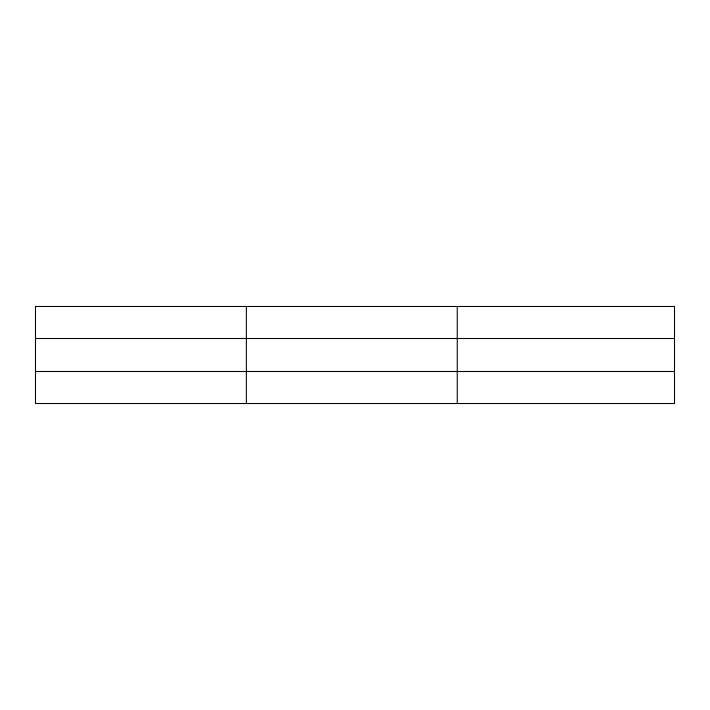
<?xml version="1.0" encoding="UTF-8"?>
<svg xmlns="http://www.w3.org/2000/svg" width="710" height="710" viewBox="0 0 710 710"><rect width="100%" height="100%" fill="white"/><g stroke="black" fill="none" stroke-linecap="round" stroke-linejoin="round"><path stroke-width="1.06" d="M246.37 306.48L246.37 403.52M457.24 306.48L457.24 403.52M674.5 338.501L674.5 306.48L35.5 306.48L35.5 403.52L674.5 403.52L674.5 338.501L35.5 338.501M35.5 371.499L674.5 371.499"/></g></svg>
